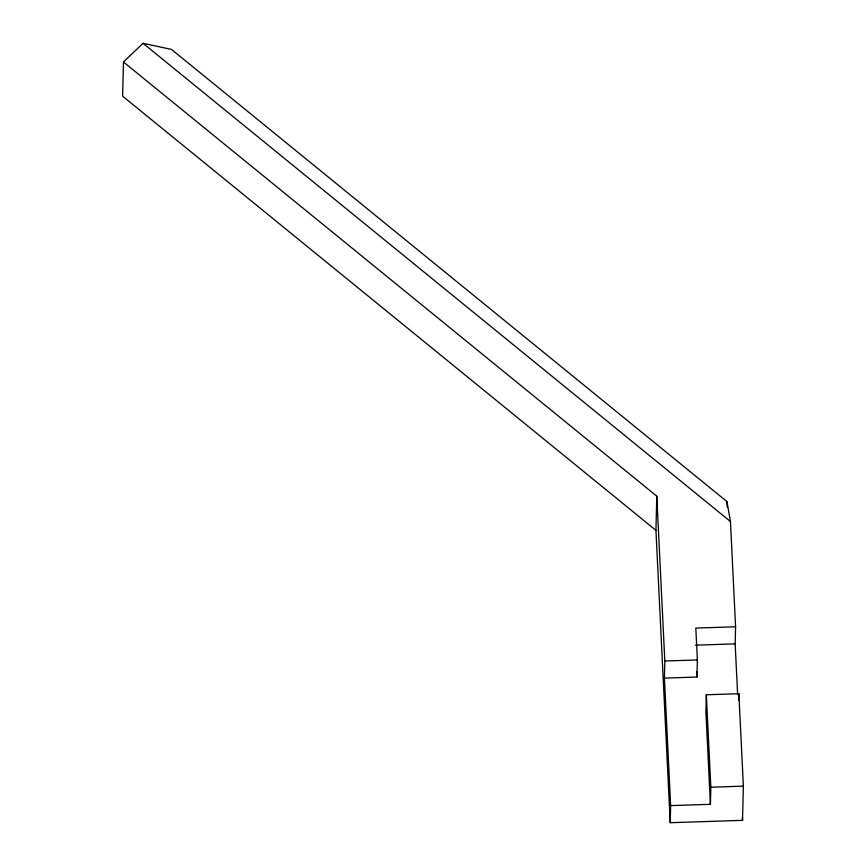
<?xml version="1.0" encoding="UTF-8"?>
<svg xmlns="http://www.w3.org/2000/svg" width="866" height="866" viewBox="0 0 866 866"><rect width="100%" height="100%" fill="white"/><g stroke="black" fill="none" stroke-linecap="round" stroke-linejoin="round"><path stroke-width="1.3" d="M737.648 694.748L735.169 643.882L735.58 626.778L730.439 521.494L726.964 501.598L171.555 49.449L143.042 43.3L123.47 61.995L122.626 96.191L655.941 530.349L670.23 822.7L742.53 820.351L743.374 786.155L738.85 693.72L706.32 694.781L705.898 711.874L710.412 804.308L670.641 805.607L670.23 822.7M655.941 530.349L656.785 496.164L123.47 61.995M670.641 805.607L664.417 678.1L664.828 661.007L656.785 496.164M664.417 678.1L696.957 677.05L697.368 659.946L695.809 628.077L735.58 626.778M710.412 804.308L710.834 787.216L706.32 694.781M738.698 700.291L738.85 693.72M695.398 645.17L735.169 643.882M664.828 661.007L697.368 659.946M710.834 787.216L743.374 786.155M143.042 43.3L730.439 521.494M726.964 501.598L727.223 507M742.4 817.645L742.53 820.351M696.697 671.735L696.957 677.05"/></g></svg>
